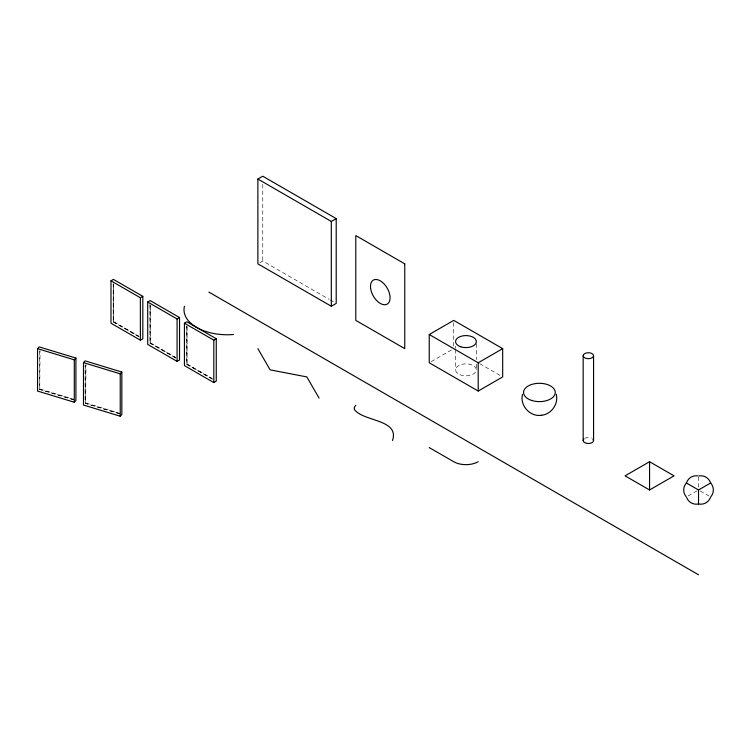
<?xml version="1.0" encoding="UTF-8"?>
<svg xmlns="http://www.w3.org/2000/svg" width="751" height="751" viewBox="0 0 751 751"><rect width="100%" height="100%" fill="white"/><g stroke="black" fill="none" stroke-linecap="round" stroke-linejoin="round"><path stroke-width="0.56" stroke-dasharray="3.75 2.82" d="M73.41 399.654L39.728 389.394L40.047 350.633M119.343 413.641L85.661 403.381L85.98 364.62M113.194 283.521L113.194 321.935L113.683 321.653L138.616 336.044M259.837 262.709L262.775 261.019L329.173 299.349M149.918 304.718L149.918 343.132L150.407 342.85L175.34 357.251M186.633 325.925L186.633 364.338L187.13 364.047L212.064 378.448M431.196 361.653L452.74 349.215M688.123 495.989L696.872 490.938M40.047 389.037L73.739 399.297M85.98 403.024L119.662 413.285M39.165 389.281L73.682 399.795M119.616 413.782L85.098 403.268L85.098 365.446M479.701 363.644L500.682 375.763M700.298 491.004L708.766 495.895M330.177 299.931L334.204 302.259M138.766 336.41L113.439 321.794L113.439 283.972M175.49 357.617L150.162 342.991L150.162 305.178M212.204 378.814L186.886 364.197L186.886 326.375M113.194 321.935L140.127 337.481M149.918 343.132L176.842 358.678M186.633 364.338L213.566 379.884M698.524 476.894L698.524 487.249M476.35 343.836L476.35 359.673M476.35 364.197L476.35 369.849M455.575 346.098L455.575 348.361M455.575 349.497L455.575 369.849M453.717 322.639L453.717 346.389M262.775 184.342L262.775 261.019M187.13 326.807L187.13 364.047M150.407 305.601L150.407 342.85M113.683 284.404L113.683 321.653M85.661 364.967L85.661 403.381M39.728 350.98L39.728 389.394M584.691 438.396A5.191 2.995 0 0 1 591.309 438.049M459.865 374.702A10.383 5.999 0 0 0 476.294 370.468A10.383 5.999 0 0 0 461.724 364.376A10.383 5.999 0 0 0 459.865 374.702"/><path stroke-width="1.13" d="M522.527 394.303C519.542 405.484 530.225 417.227 541.64 415.256M392.52 440.518C399.663 419.086 363.287 421.809 354.359 409.483L354.331 407.446L355.796 405.183M37.55 348.642L39.165 346.878L75.907 358.067L75.907 400.471L74.293 402.236L37.55 391.046L37.55 348.642L74.293 359.832L75.907 358.067M83.483 362.63L85.098 360.865L121.84 372.055L121.84 414.458L120.226 416.223L83.483 405.033L83.483 362.63L120.226 373.829L121.84 372.055M257.875 179.038L262.775 176.213L336.213 218.616L336.213 303.423L331.313 306.248L257.875 263.845L257.875 179.038L331.313 221.442L336.213 218.616M110.988 280.799L113.439 279.391L142.821 296.354L142.821 338.748L140.371 340.165L110.988 323.202L110.988 280.799L140.371 297.762L142.821 296.354M147.712 302.005L150.162 300.588L179.536 317.551L179.536 359.954L177.086 361.362L147.712 344.409L147.712 302.005L177.086 318.968L179.536 317.551M184.436 323.202L186.886 321.794L216.26 338.748L216.26 381.151L213.81 382.569L184.436 365.606L184.436 323.202L213.81 340.165L216.26 338.748M429.243 334.514L453.717 320.377L502.682 348.642L502.682 376.918L478.199 391.046L429.243 362.78L429.243 334.514L478.199 362.78L502.682 348.642M649.568 461.715L625.085 475.852L649.568 489.981L674.051 475.852L649.568 461.715L649.568 489.981M686.283 482.921L698.524 489.981L710.765 482.921M541.34 415.294C551.253 414.477 558.744 403.944 556.284 394.303M208.919 292.111L698.524 574.787M429.243 447.587L453.717 461.715A17.311 9.998 0 0 0 478.199 461.715M319.081 398.114L306.84 376.918L270.116 369.849L257.875 348.642M698.524 489.981L698.524 504.118M593.562 355.711A5.191 2.995 0 0 1 585.771 358.311A5.191 2.995 0 0 1 585.771 353.12A5.191 2.995 0 0 1 593.562 355.711L593.562 440.518M583.17 355.711L583.17 440.518M478.199 362.78L478.199 391.046M331.313 221.442L331.313 306.248M213.81 340.165L213.81 382.569M177.086 318.968L177.086 361.362M140.371 297.762L140.371 340.165M120.226 373.829L120.226 416.223M74.293 359.832L74.293 402.236M710.474 497.462A14.907 12.176 60 0 1 698.524 503.987A14.907 12.176 -60 0 1 686.583 497.462M710.69 496.937A14.907 12.176 0 0 0 710.653 482.987A14.907 12.176 -60 0 0 699.115 475.89M686.132 496.664A14.907 12.176 0 0 1 686.405 482.987A14.907 12.176 60 0 1 697.942 475.89M592.905 439.063A5.191 2.995 0 0 1 588.362 443.512A5.191 2.995 0 0 1 583.827 439.063M233.392 334.514A43.276 24.99 0 0 1 184.436 306.248M404.761 263.845L355.796 235.579L355.796 320.377L404.761 348.642L404.761 263.845M531.473 400.396A15.865 9.162 0 0 0 555.271 392.463A15.865 9.162 0 0 0 531.473 384.531A15.865 9.162 0 0 0 531.473 400.396M460.767 346.774A10.383 5.999 0 0 0 476.35 341.583A10.383 5.999 0 0 0 460.767 336.382A10.383 5.999 0 0 0 460.767 346.774M370.609 288.309A13.847 7.998 60 0 0 386.455 304.455A13.847 7.998 60 0 0 383.78 283.568A13.847 7.998 60 0 0 370.609 288.309"/></g></svg>
